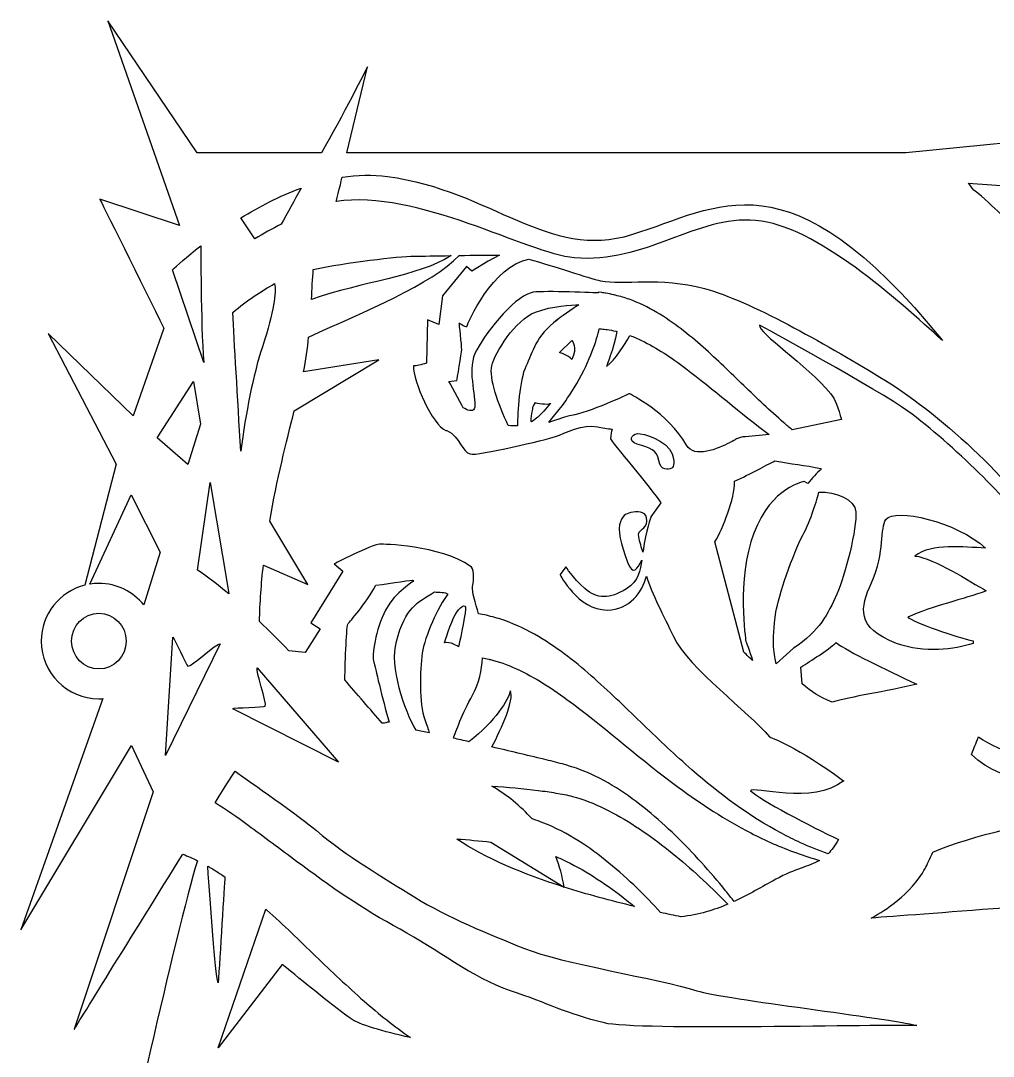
# Model space of a CAD drawing. Extents: x 0 to 920, y 577 to 1700.
# Drawn here: x 0 to 478, y 1191 to 1700 of the extents above; entities that cross this region are included whole.
import ezdxf

# ---------------------------------------------------------------- set-up
doc = ezdxf.new("R2010")
doc.units = 0
doc.layers.add('H0107_Printing', color=7, linetype='CONTINUOUS')

msp = doc.modelspace()

# ---------------------------------------------------------------- linework, layer by layer
at = {"layer": 'H0107_Printing', "color": 1}
for points in [[(147.898996, 1634.911459), (86.763998, 1634.911459), (43.001999, 1699.916458), (78.128998, 1599.28846), (38.956999, 1612.28246)], [(703.886982, 1661.578458), (703.886982, 1661.578458), (435.117989, 1634.911459), (160.455996, 1634.911459), (170.510996, 1677.213458)], [(465.808988, 1620.080459), (680.187983, 1605.03846)], [(115.191997, 1592.67846), (108.267997, 1602.96246)], [(235.372994, 1584.67146), (229.903994, 1581.77646), (221.886994, 1576.840461), (219.256995, 1579.128461), (207.404995, 1564.727461), (205.540995, 1550.667461), (200.117995, 1552.868461), (199.612995, 1531.691462)], [(90.093998, 1531.972462), (74.712998, 1577.491461)], [(285.727993, 1566.260461), (283.960993, 1566.476461), (283.930993, 1566.099461)], [(263.156993, 1552.413461), (263.958993, 1553.036461)], [(70.413998, 1548.872461), (55.379999, 1505.745462), (13.599, 1546.263461), (47.076999, 1481.926463), (31.612999, 1422.496464)], [(264.990993, 1536.831462), (271.041993, 1542.818461)], [(134.514997, 1508.150462), (176.157996, 1533.218462), (139.100997, 1527.317462)], [(210.580995, 1522.602462), (214.446995, 1523.084462)], [(251.943994, 1510.293462), (253.071994, 1512.210462)], [(403.53399, 1503.848462), (379.242991, 1498.849463)], [(209.130995, 1498.450463), (209.615995, 1498.527463)], [(367.972991, 1496.528463), (356.411991, 1495.382463)], [(348.562991, 1492.535463), (348.496991, 1492.520463), (348.496991, 1492.497463)], [(86.988998, 1429.856464), (93.264998, 1472.898463), (102.354997, 1418.397465)], [(386.94399, 1472.446463), (385.21199, 1473.416463)], [(34.051999, 1422.995464), (54.475999, 1466.870463)], [(54.475999, 1466.870463), (68.731998, 1438.662464), (60.618998, 1412.777465)], [(314.681992, 1462.912463), (309.876992, 1456.080464)], [(119.384997, 1432.314464), (141.260996, 1422.762464), (122.473997, 1453.889464)], [(355.532991, 1389.591465), (341.332991, 1443.732464)], [(154.138996, 1432.927464), (158.500996, 1429.327464), (142.782996, 1403.958465), (147.224996, 1401.116465), (139.922997, 1389.387465), (131.864997, 1390.252465)], [(268.064993, 1431.548464), (265.169993, 1427.698464)], [(98.126998, 1393.717465), (71.352998, 1338.789467), (74.860998, 1396.875465)], [(379.885991, 1391.455465), (371.337991, 1383.908465)], [(116.391997, 1381.893465), (156.263996, 1335.584467), (104.289997, 1361.773466)], [(384.19599, 1373.973466), (383.59399, 1382.225465)], [(40.505999, 1366.735466), (0.118, 1253.153469), (54.486999, 1343.732466), (65.148998, 1320.998467), (26.400999, 1204.22647)], [(270.852993, 1333.289467), (269.764993, 1333.624467), (268.574993, 1333.966467), (266.317993, 1334.607467)], [(263.131993, 1320.347467), (265.296993, 1319.977467), (266.312993, 1319.801467), (267.425993, 1319.584467)], [(251.994994, 1307.417467), (251.442994, 1307.588467)], [(231.241994, 1296.242468), (267.165993, 1274.128468)], [(128.642997, 1236.116469), (97.099998, 1195.19047), (120.645997, 1263.180468)]]:
    msp.add_lwpolyline(points, dxfattribs=at)
for points in [[(180.401995, 1623.386459)], [(143.915996, 1577.680461)], [(299.499993, 1545.208461)], [(118.898997, 1539.655462)], [(271.041993, 1533.479462)], [(67.216998, 1494.927463), (84.976998, 1522.609462), (88.474998, 1501.660462), (82.256998, 1481.818463)], [(260.414993, 1511.893462)], [(319.701992, 1479.856463)], [(360.471991, 1448.132464)], [(439.585989, 1436.823464)], [(401.14499, 1418.021465)], [(25.126999, 1395.006465)], [(184.741995, 1394.835465)], [(254.521994, 1397.266465)], [(208.344995, 1394.189465)], [(440.504989, 1373.801466)], [(177.843996, 1354.634466)], [(270.852993, 1333.289467)], [(111.969997, 1304.371467)], [(263.049993, 1289.131468)], [(92.043998, 1284.383468)], [(303.053992, 1273.574468)]]:
    msp.add_lwpolyline(points, close=True, dxfattribs=at)
for points in [[(170.510996, 1677.213458), (170.510996, 1677.213458), (157.973996, 1652.217459), (147.898996, 1634.911459)], [(300.465992, 1594.82346), (343.548991, 1608.09246), (376.812991, 1636.614459), (453.204989, 1542.716461)], [(158.086996, 1622.990459), (165.480996, 1624.154459), (172.976996, 1624.407459), (180.401995, 1623.386459)], [(155.078996, 1611.01846), (155.420996, 1611.27146), (158.086996, 1622.990459), (158.086996, 1622.990459)], [(180.401995, 1623.386459), (231.920994, 1616.30046), (259.204994, 1582.12046), (300.465992, 1594.82346)], [(468.555988, 1616.62546), (467.457988, 1617.99846), (466.538988, 1619.16046), (465.808988, 1620.080459)], [(108.267997, 1602.96246), (117.168997, 1608.46246), (127.278997, 1613.76846), (138.007997, 1617.68246)], [(138.007997, 1617.68246), (134.484997, 1611.44746), (131.103997, 1605.34746), (128.193997, 1599.89146)], [(272.169993, 1583.38446), (249.512994, 1585.38846), (194.954995, 1617.27346), (155.078996, 1611.01846)], [(493.064988, 1597.52346), (485.613988, 1599.43446), (478.850988, 1608.90446), (468.555988, 1616.62546)], [(38.956999, 1612.28246), (38.956999, 1612.28246), (60.787998, 1568.507461), (70.413998, 1548.872461)], [(361.308991, 1601.79346), (332.135992, 1604.27246), (306.940992, 1580.31346), (272.169993, 1583.38446)], [(128.193997, 1599.89146), (123.699997, 1597.69746), (119.353997, 1595.24946), (115.191997, 1592.67846)], [(453.204989, 1542.716461), (431.313989, 1562.471461), (390.97299, 1599.27046), (361.308991, 1601.79346)], [(74.712998, 1577.491461), (76.643998, 1579.299461), (81.570998, 1583.78346), (88.653998, 1589.29046)], [(88.653998, 1589.29046), (88.653998, 1589.29046), (88.515998, 1552.076461), (90.093998, 1531.972462)], [(141.627996, 1544.465461), (169.294996, 1557.076461), (202.338995, 1570.391461), (215.564995, 1584.54646)], [(211.632995, 1584.47446), (194.975995, 1573.976461), (168.186996, 1571.762461), (143.006996, 1562.907461)], [(143.915996, 1577.680461), (160.154996, 1581.06646), (185.375995, 1584.19446), (193.673995, 1584.19446)], [(193.673995, 1584.19446), (197.360995, 1584.19446), (204.177995, 1584.34146), (211.632995, 1584.47446)], [(215.564995, 1584.54646), (222.703994, 1584.66646), (229.990994, 1584.75046), (235.372994, 1584.67146)], [(219.522995, 1549.893461), (219.522995, 1551.012461), (232.257994, 1579.777461), (249.900994, 1582.66746)], [(249.900994, 1582.66746), (261.686993, 1579.516461), (279.589993, 1573.232461), (285.053993, 1572.117461)], [(143.006996, 1562.907461), (143.297996, 1568.080461), (143.558996, 1573.036461), (143.915996, 1577.680461)], [(285.053993, 1572.117461), (296.686993, 1569.737461), (313.715992, 1574.369461), (336.250992, 1568.249461)], [(104.289997, 1556.527461), (111.341997, 1562.369461), (118.577997, 1567.212461), (124.899997, 1570.692461)], [(124.899997, 1570.692461), (125.695997, 1566.191461), (124.689997, 1557.540461), (118.898997, 1539.655462)], [(336.250992, 1568.249461), (358.795991, 1562.131461), (394.37799, 1541.685461), (422.402989, 1524.777462)], [(250.937994, 1566.252461), (241.801994, 1563.497461), (227.488994, 1545.308461), (223.382994, 1536.369462)], [(283.930993, 1566.099461), (279.181993, 1566.236461), (254.853994, 1567.429461), (250.937994, 1566.252461)], [(287.765993, 1565.961461), (287.136993, 1566.071461), (286.442993, 1566.168461), (285.727993, 1566.260461)], [(291.625993, 1565.200461), (290.348993, 1565.488461), (289.067993, 1565.749461), (287.765993, 1565.961461)], [(292.463993, 1564.981461), (292.187993, 1565.049461), (291.906993, 1565.134461), (291.625993, 1565.200461)], [(299.086993, 1563.009461), (296.936993, 1563.783461), (294.715993, 1564.424461), (292.463993, 1564.981461)], [(312.705992, 1556.568461), (308.466992, 1559.059461), (303.927992, 1561.281461), (299.086993, 1563.009461)], [(253.086994, 1556.657461), (261.303993, 1559.828461), (271.179993, 1560.264461), (274.462993, 1560.318461)], [(274.462993, 1560.318461), (271.327993, 1558.230461), (265.020993, 1553.991461), (263.156993, 1552.413461)], [(108.246997, 1488.383463), (106.725997, 1514.704462), (105.106997, 1542.476461), (104.289997, 1556.527461)], [(231.629994, 1530.338462), (233.263994, 1536.854462), (243.078994, 1552.794461), (253.086994, 1556.657461)], [(263.958993, 1553.036461), (253.086994, 1544.823461), (251.764994, 1536.987462), (248.394994, 1529.983462)], [(335.500992, 1539.438462), (328.560992, 1545.573461), (321.191992, 1551.563461), (312.705992, 1556.568461)], [(216.861995, 1538.301462), (216.861995, 1539.995462), (215.651995, 1551.344461), (215.651995, 1551.344461)], [(215.651995, 1551.344461), (215.651995, 1551.344461), (219.522995, 1548.688461), (219.522995, 1549.893461)], [(273.374993, 1521.637462), (280.222993, 1533.343462), (283.230993, 1543.217461), (284.435993, 1548.514461)], [(284.435993, 1548.514461), (284.767993, 1548.499461), (285.119993, 1548.481461), (285.507993, 1548.446461)], [(285.507993, 1548.446461), (286.452993, 1548.374461), (287.392993, 1548.262461), (288.336993, 1548.134461)], [(288.336993, 1548.134461), (289.730993, 1547.932461), (291.130993, 1547.649461), (292.524993, 1547.322461)], [(292.524993, 1547.322461), (292.708993, 1547.281461), (292.897993, 1547.233461), (293.081993, 1547.192461)], [(363.147991, 1550.327461), (362.748991, 1546.263461), (386.21899, 1531.168462), (398.24399, 1516.563462)], [(436.143989, 1508.033462), (422.330989, 1518.142462), (363.147991, 1550.327461), (363.147991, 1550.327461)], [(139.100997, 1527.317462), (140.249996, 1533.070462), (141.046996, 1538.820462), (141.627996, 1544.465461)], [(271.041993, 1542.818461), (271.041993, 1542.818461), (273.941993, 1539.106462), (271.041993, 1533.479462)], [(293.081993, 1547.192461), (291.405993, 1538.319462), (287.969993, 1529.927462), (287.969993, 1529.927462)], [(287.969993, 1529.927462), (292.381993, 1533.435462), (296.834993, 1540.513461), (299.499993, 1545.208461)], [(299.499993, 1545.208461), (301.440992, 1544.483461), (303.360992, 1543.658461), (305.275992, 1542.737461)], [(305.275992, 1542.737461), (312.720992, 1539.160462), (319.930992, 1534.298462), (326.987992, 1529.020462)], [(118.898997, 1539.655462), (114.242997, 1525.275462), (110.794997, 1507.377462), (108.246997, 1488.383463)], [(214.446995, 1523.084462), (214.446995, 1523.084462), (216.861995, 1536.611462), (216.861995, 1538.301462)], [(355.446991, 1520.653462), (348.946991, 1526.917462), (342.434991, 1533.279462), (335.500992, 1539.438462)], [(223.382994, 1536.369462), (219.277995, 1527.435462), (224.715994, 1512.784462), (223.030994, 1509.162462)], [(271.041993, 1533.479462), (269.131993, 1535.409462), (264.990993, 1536.831462), (264.990993, 1536.831462)], [(193.172995, 1530.223462), (192.932995, 1522.737462), (202.369995, 1501.348462), (209.130995, 1498.450463)], [(199.612995, 1531.691462), (199.612995, 1531.691462), (196.798995, 1530.468462), (193.172995, 1530.223462)], [(239.703994, 1500.973462), (234.953994, 1511.097462), (230.143994, 1524.415462), (231.629994, 1530.338462)], [(248.394994, 1529.983462), (245.222994, 1523.391462), (244.186994, 1507.323462), (244.334994, 1500.861462)], [(326.987992, 1529.020462), (340.596991, 1518.769462), (353.791991, 1507.086462), (367.972991, 1496.528463)], [(217.607995, 1509.726462), (216.335995, 1512.182462), (210.580995, 1522.602462), (210.580995, 1522.602462)], [(422.402989, 1524.777462), (450.416989, 1507.870462), (488.572988, 1473.893463), (504.999987, 1445.236464)], [(259.755994, 1502.493462), (263.892993, 1508.294462), (266.491993, 1509.863462), (273.374993, 1521.637462)], [(375.157991, 1502.352462), (368.431991, 1508.217462), (361.946991, 1514.391462), (355.446991, 1520.653462)], [(260.414993, 1511.893462), (256.391994, 1506.420462), (251.100994, 1502.232462), (250.926994, 1502.878462)], [(253.071994, 1512.210462), (253.071994, 1512.210462), (259.286994, 1510.929462), (260.414993, 1511.893462)], [(299.224993, 1516.563462), (299.224993, 1516.563462), (278.701993, 1507.014462), (270.796993, 1505.886462)], [(327.360992, 1491.268463), (318.460992, 1507.257462), (299.224993, 1516.563462), (299.224993, 1516.563462)], [(398.24399, 1516.563462), (400.25599, 1514.125462), (401.93099, 1509.498462), (403.53399, 1503.848462)], [(122.473997, 1453.889464), (125.976997, 1474.323463), (130.684997, 1492.918463), (134.514997, 1508.150462)], [(223.030994, 1509.162462), (222.269994, 1507.532462), (219.471995, 1508.429462), (217.607995, 1509.726462)], [(250.926994, 1502.878462), (250.753994, 1503.522462), (251.943994, 1510.293462), (251.943994, 1510.293462)], [(496.170988, 1450.036464), (487.132988, 1462.682463), (458.265989, 1491.845463), (436.143989, 1508.033462)], [(270.796993, 1505.886462), (268.186993, 1505.515462), (264.203993, 1503.968462), (259.755994, 1502.493462)], [(262.993993, 1495.553463), (267.344993, 1497.000463), (276.760993, 1502.074462), (283.521993, 1500.384462)], [(379.242991, 1498.849463), (377.868991, 1500.003462), (376.505991, 1501.170462), (375.157991, 1502.352462)], [(209.615995, 1498.527463), (216.034995, 1495.280463), (217.316995, 1487.691463), (221.069994, 1486.969463)], [(244.334994, 1500.861462), (242.761994, 1500.909462), (241.112994, 1500.511462), (239.703994, 1500.973462)], [(283.521993, 1500.384462), (285.824993, 1499.806463), (288.403993, 1499.428463), (290.854993, 1499.171463)], [(290.854993, 1499.171463), (290.338993, 1498.050463), (290.027993, 1496.487463), (290.042993, 1494.343463)], [(303.161992, 1491.825463), (298.218993, 1493.344463), (300.393992, 1496.724463), (303.171992, 1497.021463)], [(303.171992, 1497.021463), (305.954992, 1497.314463), (317.990992, 1493.589463), (320.237992, 1487.099463)], [(221.069994, 1486.969463), (224.408994, 1485.835463), (258.668994, 1494.110463), (262.993993, 1495.553463)], [(290.042993, 1494.343463), (290.047993, 1493.377463), (310.432992, 1469.783463), (314.681992, 1462.912463)], [(313.715992, 1483.718463), (312.924992, 1489.057463), (309.436992, 1489.895463), (303.161992, 1491.825463)], [(348.496991, 1492.497463), (342.960991, 1489.634463), (331.103992, 1484.548463), (327.360992, 1491.268463)], [(351.391991, 1494.103463), (351.391991, 1494.103463), (350.294991, 1493.431463), (348.562991, 1492.535463)], [(356.411991, 1495.382463), (355.032991, 1495.711463), (351.391991, 1494.103463), (351.391991, 1494.103463)], [(320.237992, 1487.099463), (322.167992, 1481.502463), (320.574992, 1480.353463), (319.701992, 1479.856463)], [(319.701992, 1479.856463), (318.833992, 1479.355463), (314.487992, 1478.438463), (313.715992, 1483.718463)], [(350.988991, 1473.585463), (358.704991, 1477.162463), (366.261991, 1481.369463), (370.806991, 1483.581463)], [(370.806991, 1483.581463), (378.343991, 1482.031463), (385.81999, 1481.536463), (393.32699, 1479.819463)], [(393.63799, 1479.646463), (391.39099, 1477.716463), (388.96599, 1475.022463), (386.94399, 1472.446463)], [(393.32699, 1479.819463), (393.42899, 1479.758463), (393.53599, 1479.702463), (393.63799, 1479.646463)], [(341.332991, 1443.732464), (345.228991, 1450.715464), (350.988991, 1464.776463), (350.988991, 1473.585463)], [(385.21199, 1473.416463), (385.21199, 1473.416463), (369.167991, 1471.080463), (360.471991, 1448.132464)], [(384.48199, 1447.005464), (388.51099, 1454.463464), (391.52899, 1464.950463), (392.41799, 1468.210463)], [(392.41799, 1468.210463), (400.56699, 1468.746463), (410.25999, 1464.503463), (410.61699, 1458.567464)], [(301.096992, 1458.350464), (297.879993, 1457.865464), (296.587993, 1457.385464), (294.821993, 1453.681464)], [(307.862992, 1454.163464), (308.021992, 1458.674464), (304.313992, 1458.830464), (301.096992, 1458.350464)], [(309.876992, 1456.080464), (309.876992, 1456.080464), (307.430992, 1449.424464), (305.980992, 1439.274464)], [(410.61699, 1458.567464), (411.10199, 1450.539464), (405.48999, 1427.685464), (401.14499, 1418.021465)], [(425.302989, 1454.724464), (429.648989, 1460.688463), (460.083988, 1453.764464), (474.304988, 1440.750464)], [(294.821993, 1453.681464), (293.048993, 1449.976464), (295.301993, 1442.571464), (298.359993, 1433.875464)], [(303.833992, 1446.273464), (303.027992, 1450.136464), (307.699992, 1449.656464), (307.862992, 1454.163464)], [(418.24099, 1423.684464), (425.072989, 1438.914464), (422.356989, 1450.674464), (425.302989, 1454.724464)], [(305.876992, 1438.763464), (305.286992, 1440.642464), (304.355992, 1443.761464), (303.833992, 1446.273464)], [(360.471991, 1448.132464), (351.779991, 1425.188464), (356.462991, 1395.078465), (356.462991, 1395.078465)], [(371.317991, 1409.322465), (372.445991, 1416.740465), (379.645991, 1438.069464), (384.48199, 1447.005464)], [(176.525996, 1442.657464), (172.338996, 1442.338464), (154.138996, 1432.927464), (154.138996, 1432.927464)], [(177.062996, 1442.652464), (176.888996, 1442.660464), (176.714996, 1442.672464), (176.525996, 1442.657464)], [(177.066996, 1442.660464), (177.066996, 1442.660464), (177.066996, 1442.652464), (177.062996, 1442.652464)], [(221.069994, 1431.768464), (206.424995, 1442.302464), (177.066996, 1442.660464), (177.066996, 1442.660464)], [(474.304988, 1440.750464), (463.402988, 1441.041464), (447.991989, 1443.377464), (439.585989, 1436.823464)], [(305.980992, 1439.274464), (305.941992, 1439.110464), (305.910992, 1438.934464), (305.876992, 1438.763464)], [(439.585989, 1436.823464), (449.032989, 1435.776464), (466.655988, 1424.281464), (474.682988, 1419.709465)], [(117.474997, 1404.599465), (117.668997, 1414.000465), (118.357997, 1423.271464), (119.384997, 1432.314464)], [(222.238994, 1421.889464), (222.897994, 1425.231464), (222.969994, 1431.505464), (221.069994, 1431.768464)], [(277.347993, 1420.842464), (271.317993, 1426.155464), (268.064993, 1431.548464), (268.064993, 1431.548464)], [(305.325992, 1434.796464), (304.770992, 1430.072464), (303.865992, 1424.444464), (297.773993, 1420.676464)], [(298.359993, 1433.875464), (300.919992, 1426.599464), (303.365992, 1430.712464), (305.325992, 1434.796464)], [(102.349997, 1418.251465), (96.930998, 1422.808464), (91.768998, 1426.738464), (86.988998, 1429.856464)], [(174.702996, 1422.423464), (182.413995, 1423.296464), (193.193995, 1425.517464), (193.193995, 1424.820464)], [(265.169993, 1427.698464), (265.169993, 1427.698464), (273.865993, 1410.293465), (288.352993, 1410.293465)], [(288.352993, 1410.293465), (299.668993, 1410.293465), (305.535992, 1419.282465), (307.680992, 1426.899464)], [(307.680992, 1426.899464), (310.453992, 1418.093465), (315.901992, 1407.680465), (320.962992, 1397.250465)], [(31.612999, 1422.496464), (19.308, 1419.404465), (10.195, 1408.270465), (10.195, 1395.006465)], [(38.541999, 1423.352464), (37.013999, 1423.352464), (35.514999, 1423.228464), (34.051999, 1422.995464)], [(60.618998, 1412.777465), (55.422999, 1419.224465), (47.466999, 1423.352464), (38.541999, 1423.352464)], [(161.068996, 1403.692465), (161.885996, 1404.504465), (169.488996, 1413.183465), (174.702996, 1422.423464)], [(193.193995, 1424.820464), (193.193995, 1423.886464), (184.496995, 1419.711465), (179.426996, 1410.293465)], [(225.185994, 1408.475465), (223.581994, 1413.765465), (221.707994, 1419.155465), (222.238994, 1421.889464)], [(297.773993, 1420.676464), (289.562993, 1415.606465), (283.388993, 1415.532465), (277.347993, 1420.842464)], [(430.608989, 1393.870465), (410.32099, 1401.601465), (412.75699, 1411.457465), (418.24099, 1423.684464)], [(102.354997, 1418.397465), (102.349997, 1418.348465), (102.349997, 1418.302465), (102.349997, 1418.251465)], [(184.741995, 1394.835465), (189.337995, 1411.715465), (194.959995, 1413.857465), (203.503995, 1419.236465)], [(210.065995, 1418.136465), (205.469995, 1412.095465), (198.600995, 1397.327465), (197.482995, 1389.039465)], [(203.503995, 1419.236465), (205.535995, 1418.899465), (209.094995, 1419.119465), (210.065995, 1418.136465)], [(401.14499, 1418.021465), (396.79899, 1408.362465), (392.93399, 1400.151465), (379.885991, 1391.455465)], [(474.682988, 1419.709465), (463.744988, 1415.578465), (447.755989, 1412.133465), (436.143989, 1406.838465)], [(179.426996, 1410.293465), (174.355996, 1400.874465), (172.660996, 1387.589465), (173.630996, 1384.691465)], [(213.654995, 1407.966465), (215.671995, 1411.470465), (219.011995, 1414.293465), (218.756995, 1410.650465)], [(218.756995, 1410.650465), (218.501995, 1407.009465), (215.334995, 1392.259465), (215.334995, 1392.259465)], [(25.126999, 1395.006465), (25.126999, 1402.557465), (31.132999, 1408.679465), (38.541999, 1408.679465)], [(38.541999, 1408.679465), (45.949999, 1408.679465), (51.955999, 1402.557465), (51.955999, 1395.006465)], [(208.344995, 1394.189465), (208.344995, 1394.189465), (211.637995, 1404.466465), (213.654995, 1407.966465)], [(229.045994, 1407.701465), (227.768994, 1407.987465), (226.482994, 1408.247465), (225.185994, 1408.475465)], [(230.056994, 1407.435465), (229.719994, 1407.520465), (229.382994, 1407.619465), (229.045994, 1407.701465)], [(238.063994, 1405.053465), (235.464994, 1405.990465), (232.783994, 1406.766465), (230.056994, 1407.435465)], [(254.521994, 1397.266465), (249.395994, 1400.278465), (243.910994, 1402.967465), (238.063994, 1405.053465)], [(371.337991, 1383.908465), (370.561991, 1387.604465), (368.988991, 1394.059465), (371.317991, 1409.322465)], [(436.143989, 1406.838465), (438.283989, 1404.430465), (460.450988, 1396.689465), (468.278988, 1395.195465)], [(131.864997, 1390.252465), (127.028997, 1395.254465), (122.213997, 1400.075465), (117.474997, 1404.599465)], [(159.429996, 1375.964466), (159.648996, 1385.730465), (160.154996, 1402.773465), (161.068996, 1403.692465)], [(10.195, 1395.006465), (10.195, 1379.351466), (22.885999, 1366.659466), (38.541999, 1366.659466)], [(38.541999, 1381.333465), (31.132999, 1381.333465), (25.126999, 1387.454465), (25.126999, 1395.006465)], [(51.955999, 1395.006465), (51.955999, 1387.454465), (45.949999, 1381.333465), (38.541999, 1381.333465)], [(74.860998, 1396.875465), (75.611998, 1396.674465), (81.575998, 1382.876465), (82.316998, 1382.648465)], [(194.413995, 1351.244466), (188.674995, 1360.869466), (181.402995, 1382.587465), (184.741995, 1394.835465)], [(215.334995, 1392.259465), (215.334995, 1392.259465), (211.081995, 1394.994465), (208.344995, 1394.189465)], [(282.076993, 1376.562466), (273.686993, 1383.979465), (264.781993, 1391.220465), (254.521994, 1397.266465)], [(320.962992, 1397.250465), (328.688992, 1381.311465), (358.004991, 1360.045466), (368.145991, 1347.968466)], [(356.462991, 1395.078465), (356.462991, 1395.078465), (358.448991, 1389.968465), (359.700991, 1385.519465)], [(468.278988, 1395.195465), (468.228988, 1394.746465), (468.187988, 1394.286465), (468.141988, 1393.811465)], [(82.316998, 1382.648465), (83.827998, 1382.179465), (96.665998, 1394.251465), (98.126998, 1393.717465)], [(359.700991, 1385.519465), (358.402991, 1386.792465), (356.993991, 1388.158465), (355.532991, 1389.591465)], [(383.59399, 1382.225465), (388.51599, 1385.383465), (396.58999, 1390.466465), (400.83799, 1394.301465)], [(400.83799, 1394.301465), (406.96099, 1389.568465), (424.674989, 1381.403465), (440.504989, 1373.801466)], [(468.141988, 1393.811465), (459.204989, 1391.084465), (444.160989, 1388.710465), (430.608989, 1393.870465)], [(173.630996, 1384.691465), (174.289996, 1382.720465), (177.751996, 1366.515466), (181.238995, 1355.224466)], [(197.482995, 1389.039465), (196.333995, 1380.588465), (195.848995, 1364.403466), (198.743995, 1356.434466)], [(222.238994, 1368.511466), (225.537994, 1374.238466), (226.712994, 1380.849465), (227.115994, 1386.723465)], [(227.115994, 1386.723465), (228.121994, 1386.537465), (229.122994, 1386.328465), (230.133994, 1386.093465)], [(230.133994, 1386.093465), (230.726994, 1385.955465), (231.328994, 1385.832465), (231.925994, 1385.672465)], [(231.925994, 1385.672465), (236.496994, 1384.464465), (241.051994, 1382.712465), (245.544994, 1380.553465)], [(120.308997, 1362.993466), (121.339997, 1364.199466), (115.324997, 1380.757465), (116.391997, 1381.893465)], [(245.544994, 1380.553465), (254.542994, 1376.230466), (263.254993, 1370.352466), (271.781993, 1363.972466)], [(177.843996, 1354.634466), (172.036996, 1361.252466), (165.077996, 1369.349466), (159.429996, 1375.964466)], [(306.189992, 1353.858466), (298.325993, 1361.428466), (290.456993, 1369.119466), (282.076993, 1376.562466)], [(240.805994, 1370.584466), (239.646994, 1366.168466), (233.671994, 1355.686466), (220.436994, 1345.568466)], [(231.701994, 1342.979466), (236.572994, 1352.482466), (242.766994, 1366.108466), (240.805994, 1370.584466)], [(398.95899, 1364.993466), (392.43799, 1367.510466), (389.04699, 1370.133466), (384.19599, 1373.973466)], [(440.504989, 1373.801466), (425.103989, 1370.183466), (408.09999, 1367.738466), (398.95899, 1364.993466)], [(38.541999, 1366.659466), (39.202999, 1366.659466), (39.855999, 1366.690466), (40.505999, 1366.735466)], [(212.771995, 1347.299466), (213.925995, 1350.314466), (216.978995, 1359.358466), (222.238994, 1368.511466)], [(104.289997, 1361.773466), (104.774997, 1362.379466), (119.807997, 1362.406466), (120.308997, 1362.993466)], [(271.781993, 1363.972466), (288.842993, 1351.124466), (305.346992, 1336.394467), (323.224992, 1323.275467)], [(181.238995, 1355.224466), (179.441996, 1355.589466), (179.712996, 1354.221466), (177.843996, 1354.634466)], [(198.743995, 1356.434466), (199.714995, 1353.766466), (200.382995, 1351.598466), (200.883995, 1349.888466)], [(330.005992, 1331.737467), (321.881992, 1338.825467), (314.042992, 1346.290466), (306.189992, 1353.858466)], [(200.883995, 1349.888466), (198.728995, 1350.345466), (196.563995, 1350.805466), (194.413995, 1351.244466)], [(220.436994, 1345.568466), (217.872995, 1346.150466), (215.319995, 1346.732466), (212.771995, 1347.299466)], [(368.145991, 1347.968466), (368.145991, 1347.968466), (382.30699, 1342.667466), (404.04499, 1326.725467)], [(467.410988, 1339.205467), (468.896988, 1343.066466), (469.290988, 1344.090466), (470.791988, 1348.024466)], [(470.791988, 1348.024466), (481.417988, 1339.984467), (502.813987, 1334.433467), (512.730987, 1339.769467)], [(257.259994, 1336.951467), (248.644994, 1338.998467), (240.141994, 1341.015466), (231.701994, 1342.979466)], [(583.736985, 1328.231467), (583.736985, 1328.231467), (499.336988, 1308.937467), (467.410988, 1339.205467)], [(266.317993, 1334.607467), (263.310993, 1335.447467), (260.287993, 1336.226467), (257.259994, 1336.951467)], [(95.654998, 1315.585467), (101.654997, 1325.111467), (102.619997, 1326.748467), (105.494997, 1331.104467)], [(105.494997, 1331.104467), (111.581997, 1326.697467), (138.017997, 1308.183467), (145.514996, 1301.861467)], [(275.621993, 1331.630467), (274.059993, 1332.230467), (272.573993, 1332.758467), (270.852993, 1333.289467)], [(292.861993, 1322.839467), (287.494993, 1326.212467), (281.785993, 1329.247467), (275.621993, 1331.630467)], [(373.947991, 1300.598467), (358.065991, 1309.054467), (343.563991, 1319.870467), (330.005992, 1331.737467)], [(251.442994, 1307.588467), (245.759994, 1314.017467), (238.977994, 1319.372467), (231.706994, 1323.715467)], [(231.706994, 1323.715467), (239.350994, 1323.209467), (246.928994, 1322.584467), (254.424994, 1321.623467)], [(404.59599, 1326.322467), (389.51699, 1314.171467), (359.700991, 1323.998467), (358.852991, 1321.455467)], [(404.04499, 1326.725467), (404.23899, 1326.585467), (404.41299, 1326.459467), (404.59599, 1326.322467)], [(254.424994, 1321.623467), (257.340994, 1321.251467), (260.246993, 1320.830467), (263.131993, 1320.347467)], [(267.425993, 1319.584467), (268.636993, 1319.356467), (270.050993, 1319.022467), (271.352993, 1318.675467)], [(271.352993, 1318.675467), (276.678993, 1317.260467), (281.979993, 1315.159467), (287.162993, 1312.636467)], [(321.911992, 1299.441468), (313.077992, 1307.995467), (303.600992, 1316.060467), (292.861993, 1322.839467)], [(323.224992, 1323.275467), (334.509992, 1314.937467), (346.402991, 1307.195467), (358.928991, 1300.728467)], [(358.852991, 1321.455467), (363.479991, 1317.079467), (388.53199, 1303.781467), (402.01299, 1297.521468)], [(111.969997, 1304.371467), (106.541997, 1308.311467), (101.108997, 1312.110467), (95.654998, 1315.585467)], [(448.450989, 1291.355468), (487.826988, 1307.995467), (568.733986, 1316.938467), (568.733986, 1316.938467)], [(287.162993, 1312.636467), (297.528993, 1307.563467), (307.399992, 1300.897467), (316.785992, 1293.574468)], [(135.694997, 1286.723468), (127.676997, 1292.672468), (119.812997, 1298.670468), (111.969997, 1304.371467)], [(256.763994, 1305.757467), (255.195994, 1306.358467), (253.710994, 1306.889467), (251.994994, 1307.417467)], [(274.003993, 1296.967468), (268.631993, 1300.342467), (262.927993, 1303.376467), (256.763994, 1305.757467)], [(145.514996, 1301.861467), (160.465996, 1289.205468), (177.613996, 1279.184468), (193.851995, 1269.109468)], [(346.555991, 1272.313468), (338.870992, 1281.749468), (330.731992, 1290.870468), (321.911992, 1299.441468)], [(358.928991, 1300.728467), (366.180991, 1296.985468), (373.640991, 1293.665468), (381.32199, 1290.913468)], [(383.36399, 1295.933468), (380.16699, 1297.386468), (377.036991, 1298.951468), (373.947991, 1300.598467)], [(267.165993, 1274.128468), (247.214994, 1280.481468), (228.463994, 1288.240468), (214.441995, 1297.738468)], [(214.441995, 1297.738468), (220.083994, 1297.352468), (225.685994, 1296.865468), (231.241994, 1296.242468)], [(303.053992, 1273.574468), (294.214993, 1282.128468), (284.737993, 1290.191468), (274.003993, 1296.967468)], [(316.785992, 1293.574468), (326.176992, 1286.228468), (335.112992, 1278.165468), (343.670991, 1269.696468)], [(396.88599, 1290.454468), (392.29499, 1292.077468), (387.77599, 1293.898468), (383.36399, 1295.933468)], [(402.01299, 1297.521468), (400.30199, 1294.444468), (398.62699, 1292.182468), (396.88599, 1290.454468)], [(26.400999, 1204.22647), (26.400999, 1204.22647), (55.502999, 1251.351469), (79.808998, 1290.295468)], [(79.808998, 1290.295468), (82.265998, 1289.318468), (84.654998, 1288.242468), (86.979998, 1287.089468)], [(263.049993, 1289.131468), (264.806993, 1288.388468), (266.563993, 1287.612468), (268.299993, 1286.764468)], [(267.170993, 1274.126468), (266.379993, 1279.490468), (264.964993, 1284.484468), (263.049993, 1289.131468)], [(381.32199, 1290.913468), (385.06999, 1289.545468), (388.86899, 1288.327468), (392.69799, 1287.242468)], [(444.620989, 1283.251468), (445.585989, 1284.987468), (446.887989, 1287.767468), (448.450989, 1291.355468)], [(86.979998, 1287.089468), (76.193998, 1251.891469), (49.001999, 1127.710472), (49.001999, 1127.710472)], [(92.043998, 1284.383468), (92.490998, 1284.130468), (92.945998, 1283.885468), (93.387998, 1283.626468)], [(97.099998, 1227.039469), (95.433998, 1232.252469), (93.527998, 1265.428468), (92.043998, 1284.383468)], [(93.387998, 1283.626468), (95.838998, 1282.184468), (98.207998, 1280.664468), (100.510997, 1279.097468)], [(186.534995, 1253.396469), (168.467996, 1263.091468), (151.718996, 1274.810468), (135.694997, 1286.723468)], [(268.299993, 1286.764468), (278.665993, 1281.694468), (288.536993, 1275.030468), (297.921993, 1267.704468)], [(392.69799, 1287.242468), (387.43899, 1284.188468), (381.02999, 1283.251468), (371.194991, 1277.940468)], [(443.242989, 1280.963468), (443.900989, 1281.985468), (444.227989, 1282.554468), (444.620989, 1283.251468)], [(100.510997, 1279.097468), (99.994998, 1275.231468), (98.171998, 1238.899469), (97.099998, 1227.039469)], [(371.194991, 1277.940468), (364.418991, 1274.274468), (357.923991, 1270.370468), (350.733991, 1267.048468)], [(418.11399, 1258.893469), (422.483989, 1261.186468), (435.388989, 1268.697468), (443.242989, 1280.963468)], [(301.767992, 1264.592468), (290.272993, 1267.352468), (278.532993, 1270.513468), (267.170993, 1274.126468)], [(314.579992, 1261.640468), (310.856992, 1265.710468), (307.031992, 1269.703468), (303.053992, 1273.574468)], [(193.851995, 1269.109468), (209.988995, 1259.072469), (229.689994, 1251.315469), (247.750994, 1243.928469)], [(297.921993, 1267.704468), (299.224993, 1266.691468), (300.490992, 1265.631468), (301.767992, 1264.592468)], [(343.670991, 1269.696468), (345.008991, 1268.371468), (346.315991, 1267.018468), (347.633991, 1265.674468)], [(350.733991, 1267.048468), (349.354991, 1268.807468), (347.970991, 1270.571468), (346.555991, 1272.313468)], [(120.645997, 1263.180468), (120.742997, 1263.096468), (120.839997, 1263.009468), (120.941997, 1262.922468)], [(120.941997, 1262.922468), (129.316997, 1255.479469), (137.185997, 1247.786469), (145.049996, 1240.219469)], [(347.633991, 1265.674468), (340.897991, 1262.825468), (333.473992, 1260.553468), (324.618992, 1259.491469)], [(483.343988, 1263.831468), (454.838989, 1261.643468), (429.224989, 1259.720469), (418.11399, 1258.893469)], [(324.618992, 1259.491469), (321.335992, 1260.172468), (317.980992, 1260.887468), (314.579992, 1261.640468)], [(240.803994, 1223.189469), (221.806994, 1229.607469), (204.687995, 1243.642469), (186.534995, 1253.396469)], [(247.750994, 1243.928469), (265.843993, 1236.580469), (313.681992, 1229.087469), (332.447992, 1223.189469)], [(145.049996, 1240.219469), (152.908996, 1232.648469), (160.741996, 1225.185469), (168.866996, 1218.09847)], [(162.089996, 1209.63647), (150.538996, 1218.11347), (139.559997, 1227.246469), (128.642997, 1236.116469)], [(287.007993, 1207.32447), (267.679993, 1212.09347), (259.819994, 1216.82347), (240.803994, 1223.189469)], [(332.447992, 1223.189469), (346.150991, 1218.89047), (426.596989, 1209.78347), (440.504989, 1206.06747)], [(168.866996, 1218.09847), (176.149996, 1211.72347), (183.716995, 1205.67147), (191.609995, 1200.10747)], [(191.609995, 1200.10747), (178.176996, 1203.19747), (166.464996, 1206.40347), (162.089996, 1209.63647)], [(440.504989, 1206.06747), (425.444989, 1206.68047), (302.743992, 1203.45347), (287.007993, 1207.32447)]]:
    msp.add_open_spline(points, degree=3, dxfattribs=at)

doc.saveas('drawing.dxf')
